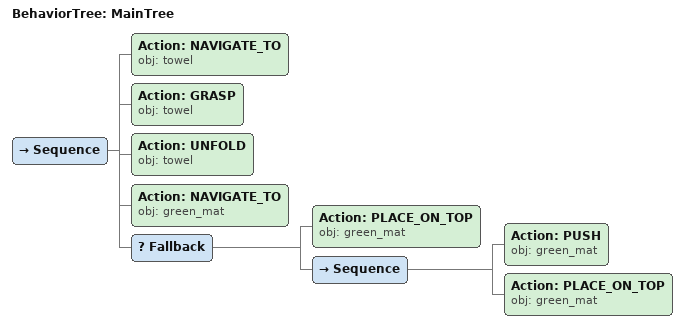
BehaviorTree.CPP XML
<root main_tree_to_execute="MainTree">
  <BehaviorTree ID="MainTree">
    <Sequence>
      <!-- Navigate to towel -->
      <Action ID="NAVIGATE_TO" obj="towel" />
      <!-- Grasp towel -->
      <Action ID="GRASP" obj="towel" />
      <!-- Unfold towel -->
      <Action ID="UNFOLD" obj="towel" />
      <!-- Navigate to green_mat -->
      <Action ID="NAVIGATE_TO" obj="green_mat" />
      <!-- Fallback: if PLACE_ON_TOP green_mat fails, try PUSH to reposition -->
      <Fallback>
        <!-- Place on green_mat -->
        <Action ID="PLACE_ON_TOP" obj="green_mat" />
        <Sequence>
          <!-- Push green_mat forward toward front edge of table -->
          <Action ID="PUSH" obj="green_mat" />
          <!-- Place on green_mat -->
          <Action ID="PLACE_ON_TOP" obj="green_mat" />
        </Sequence>
      </Fallback>

    </Sequence>
  </BehaviorTree>
</root>
